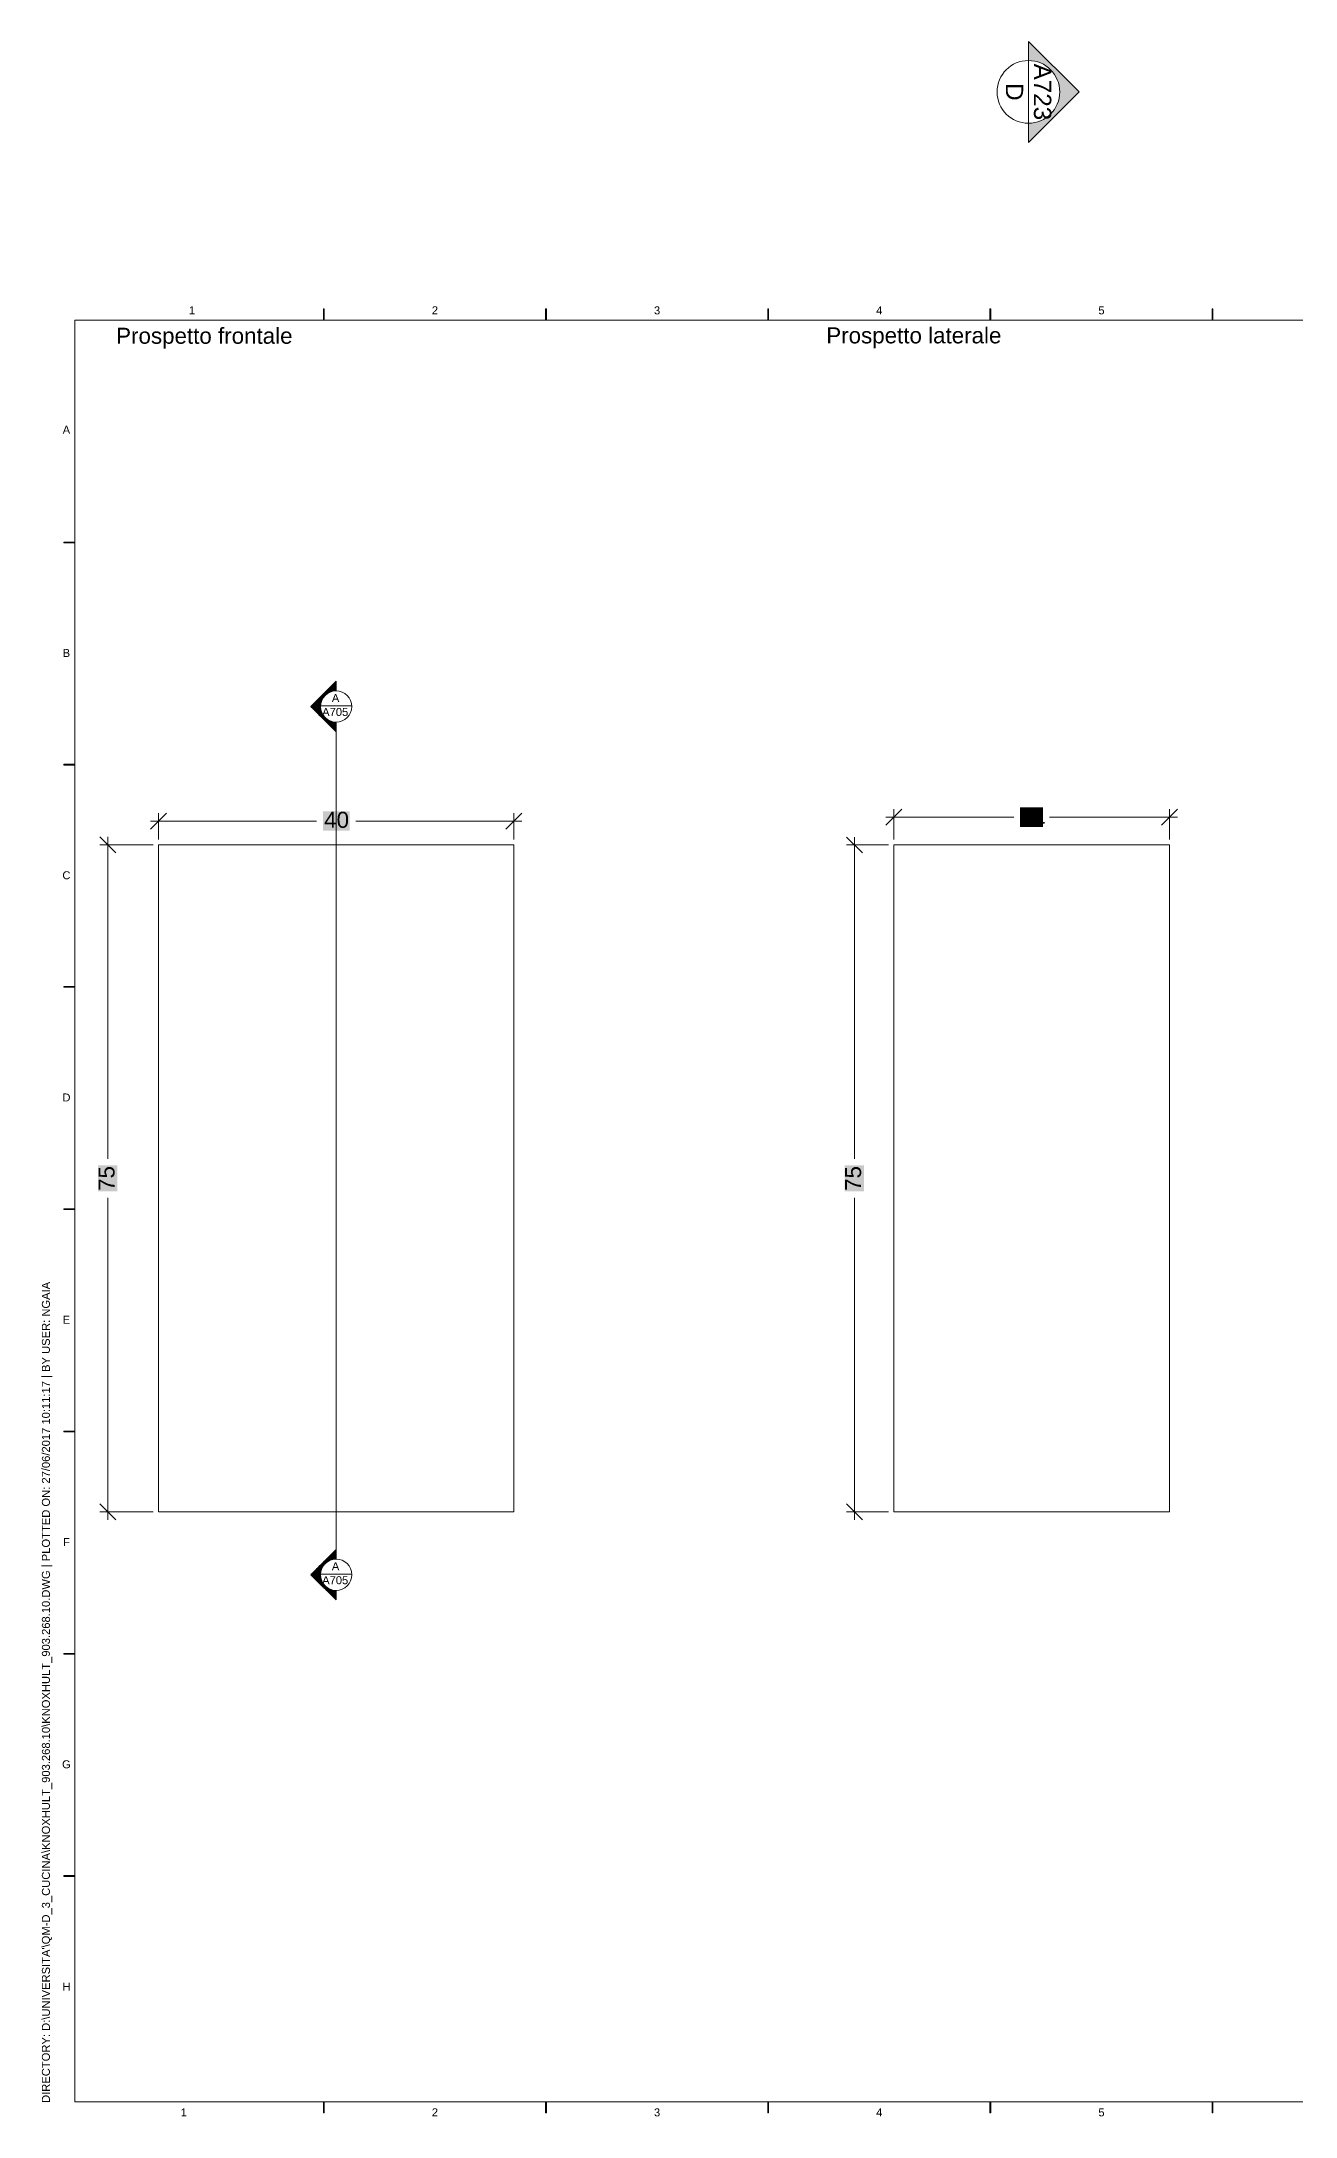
# Model space of a CAD drawing. Header units: centimetres. Extents: x -2268 to 4168, y -1681 to 1458.
# Drawn here: x 50.8 to 191.9, y -106.1 to 127.3 of the extents above; entities that cross this region are included whole.
import ezdxf
from ezdxf.enums import TextEntityAlignment as Align

# ---------------------------------------------------------------- set-up
doc = ezdxf.new("R2010")
doc.units = ezdxf.units.CM
doc.layers.get('0').update_dxf_attribs({"color": 5})
for name, color, linetype, lineweight in [('A-PRSP-1', 7, 'Continuous', 40), ('PDF _Geometria_Num_Penna__7', 7, 'Continuous', 18), ('PDF _Riempimenti solidi_Num_Penna__7', 7, 'Continuous', 18), ('PDF _Testo_Num_Penna__7', 7, 'Continuous', 18)]:
    doc.layers.add(name, color=color, linetype=linetype, lineweight=lineweight)
doc.layers.add('PDF _Riempimenti solidi_Num_Penna__1', color=7, linetype='Continuous', lineweight=18, true_color=0xc6c8ca)
doc.styles.add('GENERATED_STYLE_1', font='Arial.ttf')
doc.styles.get("Standard").update_dxf_attribs({"font": 'Arial.ttf'})

# ---------------------------------------------------------------- blocks, each defined once
blk = doc.blocks.new('SYMBOL')
at = {"layer": 'A-PRSP-1', "linetype": 'Continuous', "lineweight": 20}
h = blk.add_hatch(color=256, dxfattribs=at)
h.dxf.hatch_style = 1
h.paths.add_polyline_path([(11.206, 4.948), (11.316, 4.948, -1), (11.678, 4.948), (11.788, 4.948), (11.497, 5.241)])
at = {"linetype": 'Continuous', "lineweight": 20}
blk.add_line((11.316, 4.948), (11.678, 4.948), dxfattribs=at)
at = {"layer": 'A-PRSP-1', "linetype": 'Continuous', "lineweight": 20}
for p, q in [((11.206, 4.948), (11.497, 5.241)), ((11.788, 4.948), (11.497, 5.241)), ((11.316, 4.948), (11.206, 4.948)), ((11.678, 4.948), (11.788, 4.948))]:
    blk.add_line(p, q, dxfattribs=at)
blk.add_circle((11.497, 4.948), 0.181, dxfattribs=at)
at = {"linetype": 'Continuous', "lineweight": 20}
for tag, p in [('TAVOLA', (11.497, 5.08)), ('SEZIONE', (11.497, 4.918))]:
    blk.add_attdef(tag, text='', height=0.1, dxfattribs=at).set_placement(p, align=Align.TOP_CENTER)

msp = doc.modelspace()

# ---------------------------------------------------------------- hatches: boundary and pattern name
at = {"layer": 'PDF _Riempimenti solidi_Num_Penna__1', "linetype": 'Continuous', "lineweight": 18, "true_color": 0xc6c8ca}
for points in [[(82.4109, 40.7605), (82.4109, 38.5643), (85.4167, 40.7605)], [(82.4109, 38.5643), (85.4167, 40.7605), (85.4167, 38.5643)], [(160.8687, 41.2103), (160.8687, 39.0089), (163.4564, 41.2103)], [(160.8687, 39.0089), (163.4564, 41.2103), (163.4564, 39.0089)], [(57.1102, -1.9981), (59.3011, -1.9981), (57.1102, 0.9389)], [(59.3011, -1.9981), (57.1102, 0.9389), (59.3011, 0.9389)], [(141.1193, -2.0034), (143.3101, -2.0034), (141.1193, 0.9336)], [(143.3101, -2.0034), (141.1193, 0.9336), (143.3101, 0.9336)]]:
    msp.add_hatch(color=9, dxfattribs=at).paths.add_polyline_path(points)
at = {"layer": 'PDF _Riempimenti solidi_Num_Penna__7', "linetype": 'Continuous', "lineweight": 18}
for points in [[(82.4691, 97.2569), (82.5589, 96.0027), (82.5589, 97.2569)], [(82.4691, 96.0027), (82.5589, 96.0027), (82.4691, 97.2569)], [(107.4734, 97.2569), (107.5632, 96.0027), (107.5632, 97.2569)], [(107.4734, 96.0027), (107.5632, 96.0027), (107.4734, 97.2569)], [(132.4723, 97.2569), (132.5622, 96.0027), (132.5622, 97.2569)], [(132.4723, 96.0027), (132.5622, 96.0027), (132.4723, 97.2569)], [(157.4713, 97.2569), (157.5613, 96.0027), (157.5613, 97.2569)], [(157.4713, 96.0027), (157.5613, 96.0027), (157.4713, 97.2569)], [(182.4756, 97.2569), (182.5655, 96.0027), (182.5655, 97.2569)], [(182.4756, 96.0027), (182.5655, 96.0027), (182.4756, 97.2569)], [(53.263, 71.0461), (53.263, 70.9561), (54.5172, 71.0461)], [(53.263, 70.9561), (54.5172, 70.9561), (54.5172, 71.0461)], [(53.263, 71.0461), (53.263, 70.9561), (54.5172, 71.0461)], [(53.263, 70.9561), (54.5172, 70.9561), (54.5172, 71.0461)], [(82.051, 53.5351), (82.4426, 53.5351), (82.2045, 53.6833)], [(82.2045, 53.6833), (82.5589, 53.6833), (82.3421, 53.8261)], [(82.2045, 53.6833), (82.4426, 53.5351), (82.559, 53.6833)], [(82.3421, 53.8262), (82.6914, 53.8262), (82.4691, 53.9479)], [(82.3421, 53.8261), (82.5589, 53.6833), (82.6914, 53.8261)], [(82.4691, 53.9479), (82.6914, 53.8262), (82.8396, 53.9479)], [(82.4692, 53.948), (82.8395, 53.948), (82.5749, 54.0538)], [(82.5749, 54.0539), (82.993, 54.0539), (82.6649, 54.1436)], [(82.5749, 54.0538), (82.8395, 53.948), (82.9931, 54.0538)], [(82.6649, 54.1436), (83.1622, 54.1436), (82.739, 54.2126)], [(82.6649, 54.1436), (82.993, 54.0539), (83.1623, 54.1436)], [(82.739, 54.2125), (83.3423, 54.2125), (82.7866, 54.2654)], [(82.739, 54.2126), (83.1622, 54.1436), (83.3423, 54.2126)], [(82.7866, 54.2654), (83.5273, 54.2654), (82.8184, 54.2972)], [(82.7866, 54.2654), (83.3423, 54.2125), (83.5273, 54.2654)], [(82.8184, 54.2972), (83.5273, 54.2654), (83.7127, 54.2972)], [(82.8185, 54.2972), (83.7126, 54.2972), (82.8289, 54.3078)], [(83.9032, 55.3767), (83.9032, 54.3078), (82.8289, 54.3078)], [(82.8289, 54.3078), (83.7126, 54.2972), (83.9031, 54.3078)], [(81.0562, 52.5402), (82.141, 52.5402), (81.1514, 52.6355)], [(81.0562, 52.5402), (82.141, 52.4449), (82.141, 52.5402)], [(81.1514, 52.4449), (82.141, 52.4449), (81.0562, 52.5402)], [(81.3419, 52.826), (82.141, 52.6355), (81.1514, 52.6355)], [(81.1514, 52.6355), (82.141, 52.5402), (82.141, 52.6355)], [(82.141, 52.445), (81.1514, 52.445), (82.1621, 52.2545)], [(81.1514, 52.445), (82.1621, 52.2545), (81.3419, 52.2545)], [(81.5271, 53.0165), (82.1621, 52.826), (81.3419, 52.826)], [(82.1621, 52.826), (81.3419, 52.826), (82.141, 52.6355)], [(82.1621, 52.2545), (81.3419, 52.2545), (82.2045, 52.0693)], [(81.3419, 52.2545), (82.2045, 52.0693), (81.5271, 52.0693)], [(81.7123, 53.1965), (82.2045, 53.0165), (81.5271, 53.0165)], [(82.2045, 53.0165), (81.5271, 53.0165), (82.1621, 52.826)], [(82.2045, 52.0693), (81.5271, 52.0693), (82.268, 51.8894)], [(81.5271, 52.0693), (82.268, 51.8894), (81.7123, 51.8894)], [(81.7123, 53.1965), (82.268, 53.1965), (81.887, 53.3711)], [(82.268, 53.1965), (81.7123, 53.1965), (82.2045, 53.0165)], [(81.7123, 51.8893), (82.3474, 51.7147), (82.268, 51.8893)], [(81.887, 51.7147), (82.3474, 51.7147), (81.7123, 51.8893)], [(81.8869, 53.3711), (82.3473, 53.3711), (82.051, 53.5351)], [(81.887, 53.3711), (82.268, 53.1965), (82.3474, 53.3711)], [(81.887, 51.7147), (82.4426, 51.5506), (82.3474, 51.7147)], [(82.051, 51.5506), (82.4426, 51.5506), (81.887, 51.7147)], [(82.051, 53.5351), (82.3473, 53.3711), (82.4426, 53.5351)], [(82.051, 51.5507), (82.559, 51.3972), (82.4426, 51.5507)], [(82.2044, 51.3972), (82.559, 51.3972), (82.051, 51.5507)], [(82.2045, 51.3971), (82.6913, 51.2597), (82.559, 51.3971)], [(82.3421, 51.2597), (82.6913, 51.2597), (82.2045, 51.3971)], [(82.3421, 51.2597), (82.8396, 51.138), (82.6914, 51.2597)], [(82.4691, 51.138), (82.8396, 51.138), (82.3421, 51.2597)], [(82.4691, 51.1379), (82.993, 51.0321), (82.8396, 51.1379)], [(82.5748, 51.0321), (82.993, 51.0321), (82.4691, 51.1379)], [(82.5749, 51.032), (83.1623, 50.9422), (82.9931, 51.032)], [(82.6648, 50.9422), (83.1623, 50.9422), (82.5749, 51.032)], [(82.6649, 50.9422), (83.3422, 50.8681), (83.1623, 50.9422)], [(82.739, 50.8681), (83.3422, 50.8681), (82.6649, 50.9422)], [(82.739, 50.868), (83.5273, 50.8204), (83.3423, 50.868)], [(82.7866, 50.8204), (83.5273, 50.8204), (82.739, 50.868)], [(82.7866, 50.8204), (83.7127, 50.7886), (83.5273, 50.8204)], [(82.8184, 50.7886), (83.7127, 50.7886), (82.7866, 50.8204)], [(82.8183, 50.7887), (82.8289, 50.7781), (83.9032, 50.7781)], [(82.8184, 50.7886), (83.9032, 50.778), (83.7127, 50.7886)], [(82.8289, 50.7781), (83.9032, 50.7781), (83.9032, 49.7091)], [(53.263, 46.047), (53.263, 45.9572), (54.5172, 46.047)], [(53.263, 45.9572), (54.5172, 45.9572), (54.5172, 46.047)], [(53.263, 21.0482), (53.263, 20.9582), (54.5172, 21.0482)], [(53.263, 20.9582), (54.5172, 20.9582), (54.5172, 21.0482)], [(53.263, -3.9561), (53.263, -4.0461), (54.5172, -3.9561)], [(53.263, -4.0461), (54.5172, -4.0461), (54.5172, -3.9561)], [(53.263, -28.9551), (53.263, -29.0451), (54.5172, -28.9551)], [(53.263, -29.0451), (54.5172, -29.0451), (54.5172, -28.9551)], [(81.7123, -44.4657), (82.268, -44.4657), (81.887, -44.2911)], [(81.8869, -44.2911), (82.3473, -44.2911), (82.051, -44.1271)], [(81.887, -44.2911), (82.268, -44.4657), (82.3474, -44.2911)], [(82.051, -44.127), (82.4426, -44.127), (82.2045, -43.9736)], [(82.051, -44.1271), (82.3473, -44.2911), (82.4426, -44.1271)], [(82.2045, -43.9735), (82.5589, -43.9735), (82.3421, -43.8359)], [(82.2045, -43.9736), (82.4426, -44.127), (82.559, -43.9736)], [(82.3421, -43.8359), (82.6914, -43.8359), (82.4691, -43.7143)], [(82.3421, -43.8359), (82.5589, -43.9735), (82.6914, -43.8359)], [(82.4691, -43.7143), (82.6914, -43.8359), (82.8396, -43.7143)], [(82.4692, -43.7143), (82.8395, -43.7143), (82.5749, -43.6032)], [(82.5749, -43.6031), (82.993, -43.6031), (82.6649, -43.5132)], [(82.5749, -43.6032), (82.8395, -43.7143), (82.9931, -43.6032)], [(82.6649, -43.5132), (83.1622, -43.5132), (82.739, -43.4444)], [(82.6649, -43.5132), (82.993, -43.6031), (83.1623, -43.5132)], [(82.739, -43.4445), (83.3423, -43.4445), (82.7866, -43.3914)], [(82.739, -43.4444), (83.1622, -43.5132), (83.3423, -43.4444)], [(82.7866, -43.3913), (83.5273, -43.3913), (82.8184, -43.3651)], [(82.7866, -43.3914), (83.3423, -43.4445), (83.5273, -43.3914)], [(82.8184, -43.3651), (83.5273, -43.3913), (83.7127, -43.3651)], [(82.8185, -43.365), (83.7126, -43.365), (82.8289, -43.3544)], [(83.9032, -42.2801), (83.9032, -43.3544), (82.8289, -43.3544)], [(82.8289, -43.3544), (83.7126, -43.365), (83.9031, -43.3544)], [(81.0562, -45.1166), (82.141, -45.1166), (81.1514, -45.0214)], [(81.0562, -45.1166), (82.141, -45.2119), (82.141, -45.1166)], [(81.1514, -45.2119), (82.141, -45.2119), (81.0562, -45.1166)], [(81.3419, -44.8308), (82.141, -45.0214), (81.1514, -45.0214)], [(81.1514, -45.0214), (82.141, -45.1166), (82.141, -45.0214)], [(82.141, -45.2119), (81.1514, -45.2119), (82.1621, -45.4024)], [(81.1514, -45.2119), (82.1621, -45.4024), (81.3419, -45.4024)], [(81.5271, -44.6456), (82.1621, -44.8308), (81.3419, -44.8308)], [(82.1621, -44.8308), (81.3419, -44.8308), (82.141, -45.0214)], [(82.1621, -45.4024), (81.3419, -45.4024), (82.2045, -45.5876)], [(81.3419, -45.4024), (82.2045, -45.5876), (81.5271, -45.5876)], [(81.7123, -44.4657), (82.2045, -44.6456), (81.5271, -44.6456)], [(82.2045, -44.6456), (81.5271, -44.6456), (82.1621, -44.8308)], [(82.2045, -45.5876), (81.5271, -45.5876), (82.268, -45.7728)], [(81.5271, -45.5876), (82.268, -45.7728), (81.7123, -45.7728)], [(82.268, -44.4657), (81.7123, -44.4657), (82.2045, -44.6456)], [(81.7123, -45.7728), (82.3474, -45.9421), (82.268, -45.7728)], [(81.887, -45.9421), (82.3474, -45.9421), (81.7123, -45.7728)], [(81.887, -45.9422), (82.4426, -46.1062), (82.3474, -45.9422)], [(82.051, -46.1062), (82.4426, -46.1062), (81.887, -45.9422)], [(82.051, -46.1062), (82.559, -46.2596), (82.4426, -46.1062)], [(82.2044, -46.2596), (82.559, -46.2596), (82.051, -46.1062)], [(82.2045, -46.2597), (82.6913, -46.3973), (82.559, -46.2597)], [(82.3421, -46.3973), (82.6913, -46.3973), (82.2045, -46.2597)], [(82.3421, -46.3973), (82.8396, -46.5243), (82.6914, -46.3973)], [(82.4691, -46.5243), (82.8396, -46.5243), (82.3421, -46.3973)], [(82.4691, -46.5243), (82.993, -46.63), (82.8396, -46.5243)], [(82.5748, -46.63), (82.993, -46.63), (82.4691, -46.5243)], [(82.5749, -46.6301), (83.1623, -46.72), (82.9931, -46.6301)], [(82.6648, -46.72), (83.1623, -46.72), (82.5749, -46.6301)], [(82.6649, -46.7201), (83.3422, -46.7889), (83.1623, -46.7201)], [(82.739, -46.7889), (83.3422, -46.7889), (82.6649, -46.7201)], [(82.739, -46.7888), (83.5273, -46.8419), (83.3423, -46.7888)], [(82.7866, -46.8419), (83.5273, -46.8419), (82.739, -46.7888)], [(82.7866, -46.8418), (83.7127, -46.8736), (83.5273, -46.8418)], [(82.8184, -46.8736), (83.7127, -46.8736), (82.7866, -46.8418)], [(82.8183, -46.8735), (82.8289, -46.8841), (83.9032, -46.8841)], [(82.8184, -46.8736), (83.9032, -46.884), (83.7127, -46.8736)], [(82.8289, -46.8841), (83.9032, -46.8841), (83.9032, -47.9531)], [(53.263, -53.9594), (53.263, -54.0494), (54.5172, -53.9594)], [(53.263, -54.0494), (54.5172, -54.0494), (54.5172, -53.9594)], [(53.263, -78.9584), (53.263, -79.0482), (54.5172, -78.9584)], [(53.263, -79.0482), (54.5172, -79.0482), (54.5172, -78.9584)], [(82.4691, -104.4072), (82.5589, -105.6559), (82.5589, -104.4072)], [(82.4691, -105.6559), (82.5589, -105.6559), (82.4691, -104.4072)], [(107.4734, -104.4072), (107.5632, -105.6559), (107.5632, -104.4072)], [(107.4734, -105.6559), (107.5632, -105.6559), (107.4734, -104.4072)], [(132.4723, -104.4072), (132.5622, -105.6559), (132.5622, -104.4072)], [(132.4723, -105.6559), (132.5622, -105.6559), (132.4723, -104.4072)], [(157.4713, -104.4072), (157.5613, -105.6559), (157.5613, -104.4072)], [(157.4713, -105.6559), (157.5613, -105.6559), (157.4713, -104.4072)], [(182.4756, -104.4072), (182.5655, -105.6559), (182.5655, -104.4072)], [(182.4756, -105.6559), (182.5655, -105.6559), (182.4756, -104.4072)]]:
    msp.add_hatch(color=7, dxfattribs=at).paths.add_polyline_path(points)

# ---------------------------------------------------------------- linework, layer by layer
at = {"layer": 'PDF _Geometria_Num_Penna__7', "color": 7, "linetype": 'Continuous', "lineweight": 18, "flags": 128}
for points in [[(54.5172, -104.4071), (332.5223, -104.4071), (332.5223, 96.0028), (54.5172, 96.0028)], [(82.559, 97.2569), (82.4691, 97.2569), (82.559, 96.0027)], [(82.4691, 97.2569), (82.559, 96.0027), (82.4691, 96.0027)], [(107.5633, 97.2569), (107.4733, 97.2569), (107.5633, 96.0027)], [(107.4733, 97.2569), (107.5633, 96.0027), (107.4733, 96.0027)], [(132.5623, 97.2569), (132.4723, 97.2569), (132.5623, 96.0027)], [(132.4723, 97.2569), (132.5623, 96.0027), (132.4723, 96.0027)], [(157.5613, 97.2569), (157.4713, 97.2569), (157.5613, 96.0027)], [(157.4713, 97.2569), (157.5613, 96.0027), (157.4713, 96.0027)], [(182.5655, 97.2569), (182.4756, 97.2569), (182.5655, 96.0027)], [(182.4756, 97.2569), (182.5655, 96.0027), (182.4756, 96.0027)], [(54.5172, 70.9561), (54.5172, 71.0461), (53.263, 70.9561)], [(54.5172, 71.0461), (53.263, 70.9561), (53.263, 71.0461)], [(54.5172, 70.9561), (54.5172, 71.0461), (53.263, 70.9561)], [(54.5172, 71.0461), (53.263, 70.9561), (53.263, 71.0461)], [(82.2045, 53.6833), (82.4426, 53.5352), (82.051, 53.5352)], [(82.3421, 53.8262), (82.559, 53.6833), (82.2045, 53.6833)], [(82.559, 53.6833), (82.2045, 53.6833), (82.4426, 53.5352)], [(82.4691, 53.9479), (82.6913, 53.8262), (82.3421, 53.8262)], [(82.6913, 53.8262), (82.3421, 53.8262), (82.559, 53.6833)], [(82.5749, 54.0538), (82.8395, 53.9479), (82.4691, 53.9479)], [(82.8395, 53.9479), (82.4691, 53.9479), (82.6913, 53.8262)], [(82.6649, 54.1437), (82.993, 54.0538), (82.5749, 54.0538)], [(82.993, 54.0538), (82.5749, 54.0538), (82.8395, 53.9479)], [(82.739, 54.2125), (83.1623, 54.1437), (82.6649, 54.1437)], [(83.1623, 54.1437), (82.6649, 54.1437), (82.993, 54.0538)], [(82.7866, 54.2654), (83.3422, 54.2125), (82.739, 54.2125)], [(83.3422, 54.2125), (82.739, 54.2125), (83.1623, 54.1437)], [(82.8183, 54.2972), (83.5275, 54.2654), (82.7866, 54.2654)], [(83.5275, 54.2654), (82.7866, 54.2654), (83.3422, 54.2125)], [(82.8289, 54.3078), (83.7127, 54.2972), (82.8183, 54.2972)], [(83.7127, 54.2972), (82.8183, 54.2972), (83.5275, 54.2654)], [(83.9032, 54.3078), (82.8289, 54.3078), (83.7127, 54.2972)], [(81.1514, 52.6355), (82.141, 52.5403), (81.0561, 52.5403)], [(82.141, 52.5403), (81.0561, 52.5403), (82.141, 52.445)], [(81.0561, 52.5403), (82.141, 52.445), (81.1514, 52.445)], [(82.141, 52.6355), (81.1514, 52.6355), (82.141, 52.5403)], [(81.887, 53.3711), (82.268, 53.1965), (81.7123, 53.1965)], [(82.268, 51.8894), (81.7123, 51.8894), (82.3474, 51.7147)], [(81.7123, 51.8894), (82.3474, 51.7147), (81.887, 51.7147)], [(82.051, 53.5352), (82.3474, 53.3711), (81.887, 53.3711)], [(82.3474, 53.3711), (81.887, 53.3711), (82.268, 53.1965)], [(82.3474, 51.7147), (81.887, 51.7147), (82.4426, 51.5507)], [(81.887, 51.7147), (82.4426, 51.5507), (82.051, 51.5507)], [(82.4426, 53.5352), (82.051, 53.5352), (82.3474, 53.3711)], [(82.4426, 51.5507), (82.051, 51.5507), (82.559, 51.3972)], [(82.051, 51.5507), (82.559, 51.3972), (82.2045, 51.3972)], [(82.559, 51.3972), (82.2045, 51.3972), (82.6913, 51.2596)], [(82.2045, 51.3972), (82.6913, 51.2596), (82.3421, 51.2596)], [(82.6913, 51.2596), (82.3421, 51.2596), (82.8395, 51.1379)], [(82.3421, 51.2596), (82.8395, 51.1379), (82.4691, 51.1379)], [(82.8395, 51.1379), (82.4691, 51.1379), (82.993, 51.0321)], [(82.4691, 51.1379), (82.993, 51.0321), (82.5749, 51.0321)], [(82.993, 51.0321), (82.5749, 51.0321), (83.1623, 50.9421)], [(82.5749, 51.0321), (83.1623, 50.9421), (82.6649, 50.9421)], [(83.1623, 50.9421), (82.6649, 50.9421), (83.3422, 50.868)], [(82.6649, 50.9421), (83.3422, 50.868), (82.739, 50.868)], [(83.3422, 50.868), (82.739, 50.868), (83.5275, 50.8204)], [(82.739, 50.868), (83.5275, 50.8204), (82.7866, 50.8204)], [(83.5275, 50.8204), (82.7866, 50.8204), (83.7127, 50.7887)], [(82.7866, 50.8204), (83.7127, 50.7887), (82.8183, 50.7887)], [(82.8183, 50.7887), (83.7127, 50.7887), (83.9032, 50.7781)], [(54.5172, 45.9571), (54.5172, 46.0471), (53.263, 45.9571)], [(54.5172, 46.0471), (53.263, 45.9571), (53.263, 46.0471)], [(103.9119, -38.036), (63.8998, -38.036), (63.8998, 36.9662), (103.9119, 36.9662)], [(146.6652, -38.036), (177.6652, -38.036), (177.6652, 36.9715), (146.6652, 36.9715)], [(54.5172, 20.9582), (54.5172, 21.0481), (53.263, 20.9582)], [(54.5172, 21.0481), (53.263, 20.9582), (53.263, 21.0481)], [(54.5172, -4.0461), (54.5172, -3.9561), (53.263, -4.0461)], [(54.5172, -3.9561), (53.263, -4.0461), (53.263, -3.9561)], [(54.5172, -29.0451), (54.5172, -28.9551), (53.263, -29.0451)], [(54.5172, -28.9551), (53.263, -29.0451), (53.263, -28.9551)], [(81.887, -44.2911), (82.268, -44.4657), (81.7123, -44.4657)], [(82.051, -44.127), (82.3474, -44.2911), (81.887, -44.2911)], [(82.3474, -44.2911), (81.887, -44.2911), (82.268, -44.4657)], [(82.2045, -43.9736), (82.4426, -44.127), (82.051, -44.127)], [(82.4426, -44.127), (82.051, -44.127), (82.3474, -44.2911)], [(82.3421, -43.836), (82.559, -43.9736), (82.2045, -43.9736)], [(82.559, -43.9736), (82.2045, -43.9736), (82.4426, -44.127)], [(82.4691, -43.7143), (82.6913, -43.836), (82.3421, -43.836)], [(82.6913, -43.836), (82.3421, -43.836), (82.559, -43.9736)], [(82.5749, -43.6031), (82.8395, -43.7143), (82.4691, -43.7143)], [(82.8395, -43.7143), (82.4691, -43.7143), (82.6913, -43.836)], [(82.6649, -43.5132), (82.993, -43.6031), (82.5749, -43.6031)], [(82.993, -43.6031), (82.5749, -43.6031), (82.8395, -43.7143)], [(82.739, -43.4444), (83.1623, -43.5132), (82.6649, -43.5132)], [(83.1623, -43.5132), (82.6649, -43.5132), (82.993, -43.6031)], [(82.7866, -43.3914), (83.3422, -43.4444), (82.739, -43.4444)], [(83.3422, -43.4444), (82.739, -43.4444), (83.1623, -43.5132)], [(82.8183, -43.365), (83.5275, -43.3914), (82.7866, -43.3914)], [(83.5275, -43.3914), (82.7866, -43.3914), (83.3422, -43.4444)], [(82.8289, -43.3544), (83.7127, -43.365), (82.8183, -43.365)], [(83.7127, -43.365), (82.8183, -43.365), (83.5275, -43.3914)], [(83.9032, -43.3544), (82.8289, -43.3544), (83.7127, -43.365)], [(81.1514, -45.0214), (82.141, -45.1166), (81.0561, -45.1166)], [(82.141, -45.1166), (81.0561, -45.1166), (82.141, -45.2119)], [(81.0561, -45.1166), (82.141, -45.2119), (81.1514, -45.2119)], [(82.141, -45.0214), (81.1514, -45.0214), (82.141, -45.1166)], [(82.268, -45.7728), (81.7123, -45.7728), (82.3474, -45.9421)], [(81.7123, -45.7728), (82.3474, -45.9421), (81.887, -45.9421)], [(82.3474, -45.9421), (81.887, -45.9421), (82.4426, -46.1062)], [(81.887, -45.9421), (82.4426, -46.1062), (82.051, -46.1062)], [(82.4426, -46.1062), (82.051, -46.1062), (82.559, -46.2597)], [(82.051, -46.1062), (82.559, -46.2597), (82.2045, -46.2597)], [(82.559, -46.2597), (82.2045, -46.2597), (82.6913, -46.3972)], [(82.2045, -46.2597), (82.6913, -46.3972), (82.3421, -46.3972)], [(82.6913, -46.3972), (82.3421, -46.3972), (82.8395, -46.5243)], [(82.3421, -46.3972), (82.8395, -46.5243), (82.4691, -46.5243)], [(82.8395, -46.5243), (82.4691, -46.5243), (82.993, -46.6301)], [(82.4691, -46.5243), (82.993, -46.6301), (82.5749, -46.6301)], [(82.993, -46.6301), (82.5749, -46.6301), (83.1623, -46.7201)], [(82.5749, -46.6301), (83.1623, -46.7201), (82.6649, -46.7201)], [(83.1623, -46.7201), (82.6649, -46.7201), (83.3422, -46.7889)], [(82.6649, -46.7201), (83.3422, -46.7889), (82.739, -46.7889)], [(83.3422, -46.7889), (82.739, -46.7889), (83.5275, -46.8418)], [(82.739, -46.7889), (83.5275, -46.8418), (82.7866, -46.8418)], [(83.5275, -46.8418), (82.7866, -46.8418), (83.7127, -46.8735)], [(82.7866, -46.8418), (83.7127, -46.8735), (82.8183, -46.8735)], [(82.8183, -46.8735), (83.7127, -46.8735), (83.9032, -46.8841)], [(54.5172, -54.0493), (54.5172, -53.9594), (53.263, -54.0493)], [(54.5172, -53.9594), (53.263, -54.0493), (53.263, -53.9594)], [(54.5172, -79.0483), (54.5172, -78.9584), (53.263, -79.0483)], [(54.5172, -78.9584), (53.263, -79.0483), (53.263, -78.9584)], [(82.559, -104.4072), (82.4691, -104.4072), (82.559, -105.656)], [(82.4691, -104.4072), (82.559, -105.656), (82.4691, -105.656)], [(107.5633, -104.4072), (107.4733, -104.4072), (107.5633, -105.656)], [(107.4733, -104.4072), (107.5633, -105.656), (107.4733, -105.656)], [(132.5623, -104.4072), (132.4723, -104.4072), (132.5623, -105.656)], [(132.4723, -104.4072), (132.5623, -105.656), (132.4723, -105.656)], [(157.5613, -104.4072), (157.4713, -104.4072), (157.5613, -105.656)], [(157.4713, -104.4072), (157.5613, -105.656), (157.4713, -105.656)], [(182.5655, -104.4072), (182.4756, -104.4072), (182.5655, -105.656)], [(182.4756, -104.4072), (182.5655, -105.656), (182.4756, -105.656)]]:
    msp.add_lwpolyline(points, close=True, dxfattribs=at)
for points in [[(83.9032, 50.7781), (83.9032, 49.7091), (81.0561, 52.5403), (83.9032, 55.3767), (83.9032, 54.3078)], [(82.0775, 52.6038), (85.6072, 52.6038)], [(83.9032, -43.0369), (83.9032, -38.036), (83.9032, 36.9662), (83.9032, 50.4606)], [(64.8153, 40.5594), (63.016, 38.7601)], [(63.9156, 37.5695), (63.9156, 40.5594)], [(103.0176, 38.7601), (104.8168, 40.5594)], [(103.9172, 37.5695), (103.9172, 40.5594)], [(147.5648, 41.0092), (145.7656, 39.21)], [(145.7656, 40.1096), (160.149, 40.1096)], [(146.6652, 37.5695), (146.6652, 41.0092)], [(178.5648, 40.1096), (164.1814, 40.1096)], [(176.7656, 39.21), (178.5648, 41.0092)], [(177.6652, 37.5695), (177.6652, 41.0092)], [(59.1053, 36.0719), (57.306, 37.8711)], [(58.2057, 37.8711), (58.2057, 1.6586)], [(63.016, 39.6598), (81.6912, 39.6598)], [(104.8168, 39.6598), (86.1364, 39.6598)], [(143.1143, 36.0666), (141.3151, 37.8658)], [(142.2147, 37.8658), (142.2147, 1.6533)], [(63.3124, 36.9715), (57.306, 36.9715)], [(146.0619, 36.9662), (141.3151, 36.9662)], [(58.2057, -38.9357), (58.2057, -2.7178)], [(142.2147, -38.9357), (142.2147, -2.7231)], [(57.306, -37.1311), (59.1053, -38.9357)], [(141.3151, -37.1364), (143.1143, -38.9357)], [(63.3124, -38.0307), (57.306, -38.0307)], [(146.0619, -38.036), (141.3151, -38.036)], [(83.9032, -46.8841), (83.9032, -47.9531), (81.0561, -45.1166), (83.9032, -42.2801), (83.9032, -43.3544)], [(82.0775, -45.0531), (85.6072, -45.0531)]]:
    msp.add_lwpolyline(points, dxfattribs=at)
at = {"layer": 'PDF _Geometria_Num_Penna__7', "color": 7, "linetype": 'Continuous', "lineweight": 18}
for centre in [(83.9059, 52.543), (83.9059, -45.1139)]:
    msp.add_circle(centre, 1.7648, dxfattribs=at)

# ---------------------------------------------------------------- block references
at = {"xscale": 19.50110641980523, "yscale": 19.50110641980523, "zscale": 19.50110641980523, "rotation": 270}
msp.add_blockref('SYMBOL', (65.3074, 345.8804), dxfattribs=at).add_auto_attribs({'SEZIONE': 'D', 'TAVOLA': 'A723'})

# ---------------------------------------------------------------- texts
at = {"layer": 'PDF _Testo_Num_Penna__7', "color": 7, "linetype": 'Continuous', "lineweight": 18, "attachment_point": 7, "style": 'GENERATED_STYLE_1'}
for s, insert, char_height in [('\\A1;1', (67.3412, 96.6551), 0.90004), ('\\A1;2', (94.6686, 96.6551), 0.90004), ('\\A1;3', (119.6674, 96.6382), 0.90004), ('\\A1;4', (144.6712, 96.6551), 0.90004), ('\\A1;5', (169.67, 96.6394), 0.90004), ('\\A1;Prospetto frontale', (59.1529, 92.8013), 1.800084), ('\\A1;Prospetto laterale', (139.0546, 92.8449), 1.800084), ('\\A1;A', (53.1369, 83.2277), 0.90004), ('\\A1;B', (53.1369, 58.117), 0.90004), ('\\A1;A', (83.4216, 53.0497), 0.90004), ('\\A1;A705', (82.3315, 51.4674), 0.90004), ('\\A1;40', (82.559, 38.8744), 1.80008), ('\\A1;31', (160.9428, 39.3218), 1.80008), ('\\A1;C', (53.1054, 33.0976), 0.90004), ('\\A1;D', (53.1054, 8.1145), 0.90004), ('\\A1;E', (53.1369, -16.8894), 0.90004), ('\\A1;F', (53.1733, -41.8881), 0.90004), ('\\A1;A', (83.4216, -44.6072), 0.90004), ('\\A1;A705', (82.3315, -46.1945), 0.90004), ('\\A1;G', (53.0677, -66.9039), 0.90004), ('\\A1;H', (53.1042, -91.892), 0.90004), ('\\A1;1', (66.4146, -106.0385), 0.90004), ('\\A1;2', (94.6686, -106.0385), 0.90004), ('\\A1;3', (119.6674, -106.0554), 0.90004), ('\\A1;4', (144.6712, -106.0385), 0.90004), ('\\A1;5', (169.67, -106.0542), 0.90004)]:
    msp.add_mtext(s, dxfattribs=dict(at, insert=insert, char_height=char_height))
at = {"layer": 'PDF _Testo_Num_Penna__7', "color": 7, "linetype": 'Continuous', "lineweight": 18, "attachment_point": 7, "rotation": 90, "style": 'GENERATED_STYLE_1'}
for s, insert, char_height in [('\\A1;75', (58.9963, -1.9399), 1.80008), ('\\A1;75', (143.0001, -1.9399), 1.80008), ("\\A1;DIRECTORY: D:\\\\UNIVERSITA'\\\\QM-D_3_CUCINA\\\\KNOXHULT_903.268.10\\\\KNOXHULT_903.268.10.DWG | PLOTTED ON: 27/06/2017 10:11:17 | BY USER: NGAIA", (51.9767, -104.5289), 0.900042)]:
    msp.add_mtext(s, dxfattribs=dict(at, insert=insert, char_height=char_height))

doc.saveas('drawing.dxf')
